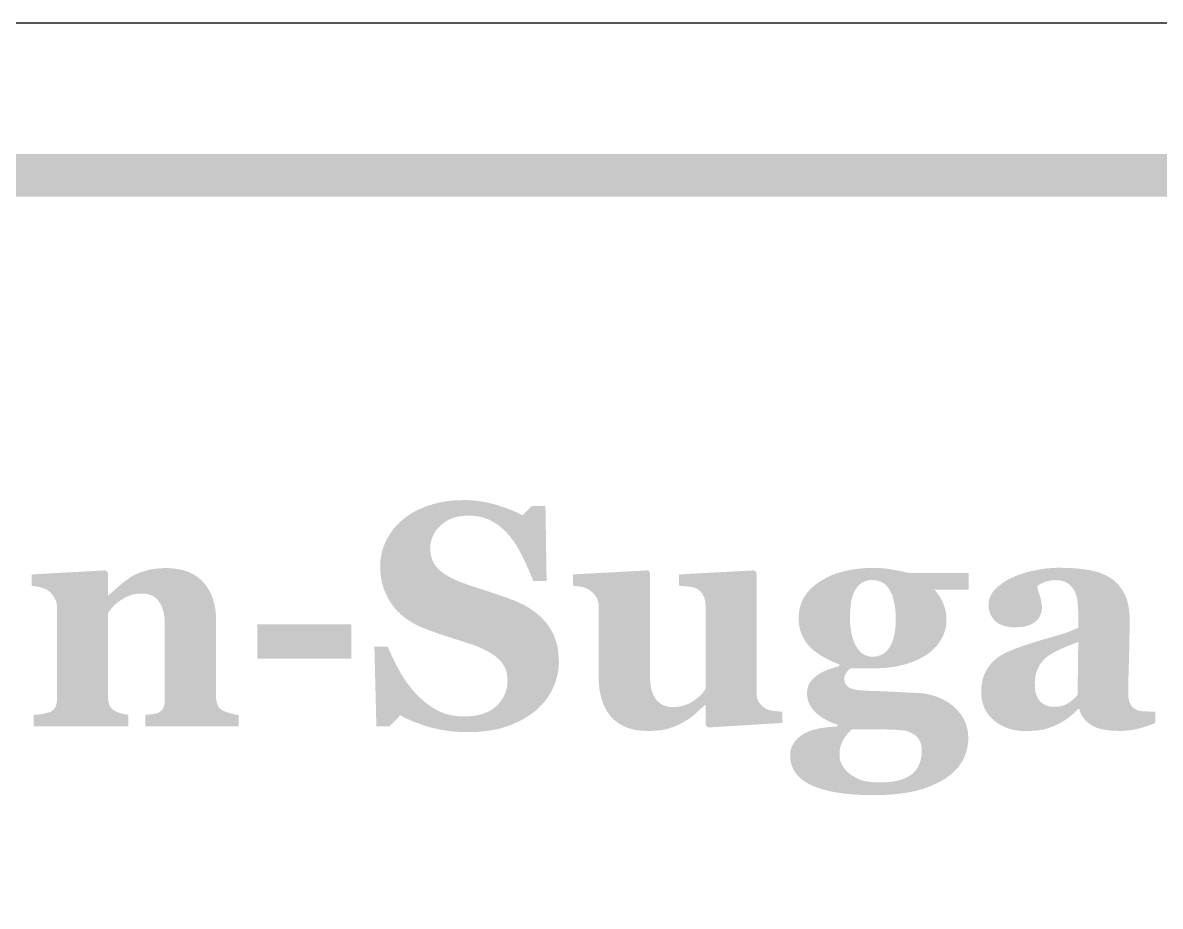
# Model space of a CAD drawing. Header units: millimetres. Extents: x 6 to 297, y 55 to 451.
# Drawn here: x 166.12 to 176.86, y 350.9 to 359.24 of the extents above; entities that cross this region are included whole.
import ezdxf

# ---------------------------------------------------------------- set-up
doc = ezdxf.new("R2010")
doc.units = ezdxf.units.MM
doc.layers.add('CUT', color=1, linetype='Continuous')
doc.layers.add('RASTER', color=7, linetype='Continuous')

msp = doc.modelspace()

# ---------------------------------------------------------------- hatches: boundary and pattern name
at = {"layer": 'RASTER'}
h = msp.add_hatch(color=7, dxfattribs=at)
h.paths.add_polyline_path([(141.2, 355.8), (141.234, 356.316), (141.337, 356.763), (141.509, 357.141), (141.75, 357.45), (142.059, 357.691), (142.438, 357.862), (142.884, 357.966), (143.4, 358), (200.6, 358), (201.116, 357.966), (201.563, 357.862), (201.941, 357.691), (202.25, 357.45), (202.491, 357.141), (202.663, 356.763), (202.766, 356.316), (202.8, 355.8), (202.8, 342.6), (202.766, 342.084), (202.663, 341.638), (202.491, 341.259), (202.25, 340.95), (201.941, 340.709), (201.563, 340.538), (201.116, 340.434), (200.6, 340.4), (143.4, 340.4), (142.884, 340.434), (142.438, 340.538), (142.059, 340.709), (141.75, 340.95), (141.509, 341.259), (141.337, 341.638), (141.234, 342.084), (141.2, 342.6)])
h.paths.add_polyline_path([(141.6, 355.8), (141.6, 342.6), (141.628, 342.178), (141.712, 341.813), (141.853, 341.503), (142.05, 341.25), (142.303, 341.053), (142.613, 340.912), (142.978, 340.828), (143.4, 340.8), (200.6, 340.8), (201.022, 340.828), (201.388, 340.912), (201.697, 341.053), (201.95, 341.25), (202.147, 341.503), (202.288, 341.813), (202.372, 342.178), (202.4, 342.6), (202.4, 355.8), (202.372, 356.222), (202.288, 356.588), (202.147, 356.897), (201.95, 357.15), (201.697, 357.347), (201.388, 357.488), (201.022, 357.572), (200.6, 357.6), (143.4, 357.6), (142.978, 357.572), (142.613, 357.488), (142.303, 357.347), (142.05, 357.15), (141.853, 356.897), (141.712, 356.588), (141.628, 356.222), (141.6, 355.8)], flags=0)
for points in [[(170.321, 352.544), (170.274, 352.545), (170.228, 352.547), (170.182, 352.551), (170.137, 352.556), (170.093, 352.563), (170.05, 352.571), (170.008, 352.58), (169.966, 352.591), (169.926, 352.603), (169.887, 352.616), (169.85, 352.629), (169.814, 352.642), (169.78, 352.657), (169.747, 352.671), (169.716, 352.687), (169.687, 352.703), (169.586, 352.6), (169.461, 352.6), (169.442, 353.351), (169.568, 353.351), (169.579, 353.325), (169.591, 353.297), (169.604, 353.27), (169.617, 353.242), (169.631, 353.213), (169.645, 353.184), (169.661, 353.155), (169.677, 353.126), (169.694, 353.097), (169.711, 353.068), (169.729, 353.04), (169.748, 353.013), (169.767, 352.987), (169.787, 352.962), (169.808, 352.937), (169.829, 352.913), (169.852, 352.89), (169.875, 352.867), (169.899, 352.845), (169.924, 352.824), (169.949, 352.805), (169.975, 352.787), (170.002, 352.77), (170.029, 352.754), (170.057, 352.739), (170.087, 352.727), (170.117, 352.716), (170.149, 352.708), (170.182, 352.701), (170.216, 352.696), (170.251, 352.693), (170.288, 352.692), (170.336, 352.694), (170.381, 352.698), (170.424, 352.706), (170.464, 352.717), (170.5, 352.73), (170.534, 352.747), (170.565, 352.767), (170.593, 352.79), (170.618, 352.815), (170.639, 352.842), (170.658, 352.87), (170.673, 352.9), (170.684, 352.931), (170.693, 352.964), (170.698, 352.999), (170.699, 353.035), (170.698, 353.065), (170.694, 353.093), (170.687, 353.121), (170.677, 353.147), (170.664, 353.172), (170.649, 353.196), (170.63, 353.218), (170.609, 353.239), (170.585, 353.26), (170.558, 353.279), (170.528, 353.298), (170.494, 353.316), (170.458, 353.334), (170.418, 353.351), (170.376, 353.367), (170.33, 353.382), (170.3, 353.392), (170.27, 353.402), (170.241, 353.411), (170.212, 353.42), (170.184, 353.429), (170.157, 353.438), (170.13, 353.447), (170.104, 353.455), (170.078, 353.464), (170.053, 353.472), (170.028, 353.481), (170.004, 353.49), (169.98, 353.498), (169.956, 353.507), (169.933, 353.516), (169.91, 353.524), (169.859, 353.546), (169.812, 353.571), (169.768, 353.597), (169.727, 353.626), (169.69, 353.657), (169.656, 353.69), (169.626, 353.725), (169.598, 353.763), (169.575, 353.802), (169.554, 353.843), (169.536, 353.885), (169.522, 353.928), (169.511, 353.971), (169.503, 354.017), (169.498, 354.063), (169.497, 354.11), (169.497, 354.141), (169.5, 354.17), (169.504, 354.2), (169.51, 354.229), (169.517, 354.259), (169.526, 354.287), (169.537, 354.316), (169.549, 354.344), (169.563, 354.372), (169.579, 354.399), (169.596, 354.425), (169.614, 354.45), (169.634, 354.475), (169.656, 354.499), (169.679, 354.523), (169.703, 354.545), (169.728, 354.566), (169.755, 354.585), (169.783, 354.604), (169.813, 354.621), (169.845, 354.638), (169.879, 354.653), (169.914, 354.668), (169.951, 354.682), (169.989, 354.694), (170.028, 354.705), (170.068, 354.714), (170.108, 354.721), (170.15, 354.727), (170.192, 354.731), (170.235, 354.733), (170.279, 354.734), (170.322, 354.734), (170.364, 354.731), (170.405, 354.728), (170.446, 354.722), (170.486, 354.716), (170.526, 354.707), (170.564, 354.698), (170.603, 354.687), (170.639, 354.675), (170.674, 354.663), (170.707, 354.651), (170.737, 354.639), (170.766, 354.627), (170.793, 354.615), (170.817, 354.603), (170.84, 354.591), (170.929, 354.679), (171.057, 354.679), (171.068, 353.97), (170.942, 353.97), (170.931, 353.998), (170.919, 354.027), (170.907, 354.056), (170.895, 354.085), (170.881, 354.114), (170.868, 354.144), (170.854, 354.174), (170.839, 354.203), (170.824, 354.232), (170.809, 354.26), (170.794, 354.287), (170.778, 354.313), (170.762, 354.337), (170.746, 354.36), (170.73, 354.381), (170.714, 354.402), (170.696, 354.422), (170.677, 354.442), (170.657, 354.461), (170.637, 354.478), (170.616, 354.495), (170.594, 354.51), (170.571, 354.524), (170.548, 354.537), (170.524, 354.549), (170.499, 354.559), (170.473, 354.568), (170.447, 354.575), (170.419, 354.581), (170.39, 354.585), (170.36, 354.587), (170.329, 354.588), (170.29, 354.586), (170.253, 354.582), (170.218, 354.575), (170.185, 354.565), (170.153, 354.553), (170.124, 354.538), (170.096, 354.519), (170.07, 354.498), (170.047, 354.475), (170.026, 354.451), (170.009, 354.425), (169.995, 354.398), (169.984, 354.37), (169.976, 354.341), (169.971, 354.31), (169.97, 354.277), (169.971, 354.247), (169.975, 354.218), (169.982, 354.19), (169.992, 354.164), (170.004, 354.139), (170.019, 354.116), (170.036, 354.094), (170.057, 354.074), (170.08, 354.054), (170.107, 354.035), (170.136, 354.017), (170.168, 353.999), (170.204, 353.982), (170.242, 353.966), (170.284, 353.95), (170.329, 353.934), (170.356, 353.925), (170.383, 353.916), (170.411, 353.907), (170.438, 353.898), (170.466, 353.889), (170.494, 353.88), (170.522, 353.87), (170.55, 353.861), (170.578, 353.852), (170.605, 353.843), (170.631, 353.834), (170.656, 353.825), (170.681, 353.817), (170.705, 353.808), (170.728, 353.799), (170.75, 353.791), (170.802, 353.769), (170.85, 353.746), (170.895, 353.721), (170.937, 353.693), (170.976, 353.664), (171.012, 353.633), (171.044, 353.6), (171.073, 353.565), (171.099, 353.527), (171.122, 353.488), (171.141, 353.447), (171.156, 353.403), (171.169, 353.357), (171.177, 353.309), (171.182, 353.259), (171.184, 353.206), (171.183, 353.173), (171.18, 353.14), (171.175, 353.107), (171.168, 353.074), (171.159, 353.041), (171.149, 353.009), (171.136, 352.977), (171.121, 352.946), (171.105, 352.915), (171.087, 352.885), (171.068, 352.857), (171.047, 352.83), (171.025, 352.805), (171.002, 352.781), (170.977, 352.758), (170.951, 352.736), (170.921, 352.714), (170.89, 352.693), (170.858, 352.673), (170.825, 352.655), (170.79, 352.637), (170.755, 352.622), (170.718, 352.607), (170.68, 352.594), (170.641, 352.582), (170.6, 352.572), (170.558, 352.564), (170.514, 352.557), (170.468, 352.551), (170.421, 352.547), (170.372, 352.545), (170.321, 352.544)], [(168.161, 352.6), (167.279, 352.6), (167.279, 352.707), (167.286, 352.708), (167.293, 352.708), (167.301, 352.709), (167.31, 352.71), (167.318, 352.711), (167.327, 352.712), (167.336, 352.713), (167.346, 352.714), (167.356, 352.715), (167.365, 352.717), (167.373, 352.718), (167.381, 352.72), (167.388, 352.722), (167.395, 352.724), (167.401, 352.726), (167.406, 352.729), (167.414, 352.733), (167.421, 352.738), (167.427, 352.743), (167.433, 352.749), (167.438, 352.755), (167.443, 352.761), (167.447, 352.768), (167.45, 352.776), (167.453, 352.784), (167.456, 352.793), (167.458, 352.803), (167.46, 352.814), (167.462, 352.826), (167.463, 352.838), (167.463, 352.852), (167.463, 352.867), (167.463, 353.552), (167.463, 353.588), (167.46, 353.622), (167.456, 353.654), (167.45, 353.683), (167.442, 353.71), (167.432, 353.735), (167.421, 353.757), (167.408, 353.777), (167.394, 353.795), (167.378, 353.81), (167.36, 353.823), (167.341, 353.834), (167.319, 353.842), (167.297, 353.848), (167.273, 353.851), (167.247, 353.852), (167.232, 353.852), (167.218, 353.851), (167.204, 353.85), (167.19, 353.848), (167.176, 353.846), (167.163, 353.843), (167.15, 353.839), (167.137, 353.835), (167.125, 353.83), (167.112, 353.825), (167.1, 353.819), (167.087, 353.813), (167.075, 353.807), (167.063, 353.799), (167.051, 353.792), (167.039, 353.784), (167.028, 353.776), (167.018, 353.769), (167.009, 353.761), (167, 353.754), (166.992, 353.746), (166.984, 353.739), (166.977, 353.731), (166.97, 353.724), (166.964, 353.716), (166.958, 353.709), (166.952, 353.701), (166.947, 353.695), (166.942, 353.688), (166.937, 353.682), (166.932, 353.675), (166.927, 353.669), (166.927, 352.883), (166.927, 352.87), (166.928, 352.858), (166.929, 352.847), (166.931, 352.836), (166.933, 352.825), (166.935, 352.815), (166.938, 352.806), (166.942, 352.797), (166.946, 352.789), (166.95, 352.781), (166.956, 352.774), (166.961, 352.767), (166.968, 352.761), (166.975, 352.755), (166.982, 352.75), (166.99, 352.745), (166.996, 352.742), (167.003, 352.739), (167.009, 352.736), (167.017, 352.733), (167.024, 352.73), (167.032, 352.727), (167.04, 352.724), (167.049, 352.722), (167.058, 352.719), (167.066, 352.717), (167.075, 352.715), (167.084, 352.713), (167.092, 352.711), (167.101, 352.709), (167.109, 352.708), (167.118, 352.707), (167.118, 352.6), (166.227, 352.6), (166.227, 352.707), (166.236, 352.708), (166.245, 352.709), (166.255, 352.709), (166.264, 352.71), (166.273, 352.711), (166.282, 352.713), (166.292, 352.714), (166.301, 352.715), (166.31, 352.716), (166.319, 352.718), (166.327, 352.719), (166.336, 352.721), (166.343, 352.723), (166.351, 352.725), (166.358, 352.727), (166.365, 352.729), (166.376, 352.733), (166.386, 352.738), (166.396, 352.743), (166.404, 352.749), (166.412, 352.756), (166.419, 352.763), (166.424, 352.771), (166.429, 352.779), (166.433, 352.787), (166.437, 352.797), (166.44, 352.807), (166.442, 352.818), (166.444, 352.829), (166.446, 352.841), (166.447, 352.853), (166.447, 352.867), (166.447, 353.719), (166.446, 353.73), (166.445, 353.742), (166.443, 353.753), (166.441, 353.764), (166.438, 353.775), (166.434, 353.786), (166.429, 353.797), (166.423, 353.808), (166.417, 353.819), (166.411, 353.829), (166.404, 353.839), (166.396, 353.848), (166.388, 353.857), (166.38, 353.865), (166.371, 353.873), (166.362, 353.88), (166.355, 353.885), (166.348, 353.889), (166.34, 353.893), (166.332, 353.896), (166.323, 353.9), (166.314, 353.903), (166.305, 353.907), (166.295, 353.91), (166.285, 353.912), (166.275, 353.915), (166.264, 353.917), (166.253, 353.919), (166.242, 353.921), (166.23, 353.923), (166.219, 353.924), (166.207, 353.926), (166.207, 354.033), (166.905, 354.071), (166.927, 354.049), (166.927, 353.836), (166.933, 353.836), (166.944, 353.846), (166.955, 353.856), (166.966, 353.866), (166.979, 353.877), (166.991, 353.888), (167.005, 353.899), (167.018, 353.912), (167.033, 353.924), (167.047, 353.937), (167.061, 353.949), (167.075, 353.96), (167.089, 353.971), (167.103, 353.981), (167.116, 353.99), (167.129, 353.999), (167.141, 354.008), (167.155, 354.016), (167.17, 354.025), (167.187, 354.033), (167.204, 354.04), (167.222, 354.048), (167.241, 354.055), (167.262, 354.061), (167.283, 354.068), (167.305, 354.074), (167.328, 354.079), (167.351, 354.083), (167.374, 354.086), (167.398, 354.089), (167.422, 354.091), (167.446, 354.092), (167.471, 354.093), (167.529, 354.091), (167.583, 354.084), (167.633, 354.074), (167.68, 354.059), (167.723, 354.04), (167.762, 354.016), (167.797, 353.989), (167.829, 353.957), (167.857, 353.922), (167.881, 353.884), (167.902, 353.843), (167.918, 353.8), (167.931, 353.753), (167.941, 353.704), (167.946, 353.652), (167.948, 353.598), (167.948, 352.88), (167.948, 352.867), (167.949, 352.854), (167.951, 352.842), (167.952, 352.831), (167.955, 352.821), (167.957, 352.811), (167.961, 352.802), (167.964, 352.793), (167.969, 352.786), (167.974, 352.778), (167.98, 352.771), (167.987, 352.764), (167.995, 352.758), (168.004, 352.752), (168.014, 352.747), (168.024, 352.742), (168.03, 352.74), (168.037, 352.737), (168.044, 352.734), (168.051, 352.732), (168.058, 352.729), (168.066, 352.727), (168.074, 352.724), (168.082, 352.722), (168.091, 352.719), (168.1, 352.717), (168.109, 352.715), (168.119, 352.713), (168.129, 352.711), (168.139, 352.709), (168.15, 352.708), (168.161, 352.707)], [(173.292, 352.631), (172.593, 352.588), (172.571, 352.609), (172.571, 352.801), (172.563, 352.801), (172.55, 352.789), (172.538, 352.778), (172.525, 352.767), (172.513, 352.756), (172.501, 352.745), (172.489, 352.734), (172.477, 352.723), (172.465, 352.712), (172.453, 352.701), (172.44, 352.691), (172.427, 352.681), (172.413, 352.671), (172.398, 352.661), (172.383, 352.652), (172.368, 352.643), (172.352, 352.634), (172.333, 352.624), (172.315, 352.615), (172.297, 352.607), (172.279, 352.599), (172.261, 352.592), (172.244, 352.586), (172.227, 352.58), (172.21, 352.575), (172.193, 352.571), (172.173, 352.567), (172.152, 352.563), (172.128, 352.561), (172.103, 352.559), (172.076, 352.557), (172.047, 352.556), (172.016, 352.556), (171.962, 352.558), (171.912, 352.564), (171.865, 352.575), (171.821, 352.589), (171.78, 352.608), (171.742, 352.631), (171.708, 352.658), (171.677, 352.689), (171.649, 352.724), (171.625, 352.763), (171.605, 352.805), (171.589, 352.85), (171.576, 352.899), (171.566, 352.951), (171.561, 353.007), (171.559, 353.066), (171.559, 353.725), (171.559, 353.739), (171.558, 353.752), (171.556, 353.765), (171.554, 353.777), (171.55, 353.788), (171.547, 353.799), (171.542, 353.809), (171.537, 353.818), (171.531, 353.827), (171.525, 353.835), (171.519, 353.844), (171.511, 353.852), (171.504, 353.86), (171.496, 353.867), (171.487, 353.875), (171.479, 353.882), (171.471, 353.887), (171.463, 353.892), (171.454, 353.896), (171.445, 353.901), (171.435, 353.904), (171.425, 353.908), (171.414, 353.911), (171.402, 353.913), (171.391, 353.916), (171.379, 353.918), (171.368, 353.919), (171.358, 353.921), (171.347, 353.923), (171.337, 353.924), (171.327, 353.925), (171.317, 353.926), (171.317, 354.033), (172.028, 354.071), (172.044, 354.049), (172.044, 353.075), (172.045, 353.038), (172.048, 353.004), (172.052, 352.973), (172.058, 352.944), (172.067, 352.917), (172.076, 352.893), (172.088, 352.871), (172.102, 352.852), (172.117, 352.835), (172.133, 352.821), (172.151, 352.808), (172.17, 352.798), (172.191, 352.79), (172.213, 352.785), (172.236, 352.781), (172.261, 352.78), (172.286, 352.781), (172.311, 352.784), (172.336, 352.788), (172.359, 352.794), (172.382, 352.801), (172.405, 352.811), (172.426, 352.822), (172.448, 352.834), (172.468, 352.848), (172.486, 352.862), (172.503, 352.876), (172.519, 352.89), (172.534, 352.905), (172.547, 352.92), (172.558, 352.935), (172.568, 352.95), (172.568, 353.74), (172.568, 353.752), (172.567, 353.764), (172.566, 353.776), (172.564, 353.787), (172.561, 353.798), (172.558, 353.809), (172.554, 353.819), (172.549, 353.829), (172.544, 353.839), (172.539, 353.848), (172.533, 353.857), (172.526, 353.865), (172.519, 353.873), (172.511, 353.88), (172.503, 353.887), (172.494, 353.893), (172.487, 353.898), (172.479, 353.902), (172.471, 353.905), (172.462, 353.908), (172.452, 353.911), (172.441, 353.913), (172.43, 353.915), (172.418, 353.917), (172.406, 353.918), (172.394, 353.92), (172.381, 353.921), (172.369, 353.922), (172.356, 353.923), (172.343, 353.924), (172.331, 353.925), (172.318, 353.926), (172.318, 354.033), (173.028, 354.071), (173.05, 354.049), (173.05, 352.918), (173.051, 352.905), (173.052, 352.893), (173.053, 352.882), (173.055, 352.87), (173.058, 352.86), (173.062, 352.85), (173.066, 352.84), (173.071, 352.831), (173.076, 352.822), (173.082, 352.813), (173.089, 352.805), (173.096, 352.798), (173.104, 352.79), (173.112, 352.783), (173.121, 352.776), (173.131, 352.77), (173.138, 352.766), (173.146, 352.762), (173.154, 352.758), (173.163, 352.755), (173.172, 352.752), (173.182, 352.75), (173.192, 352.748), (173.203, 352.746), (173.215, 352.744), (173.226, 352.743), (173.237, 352.742), (173.248, 352.74), (173.259, 352.74), (173.27, 352.739), (173.281, 352.738), (173.292, 352.738)], [(169.224, 353.237), (168.336, 353.237), (168.336, 353.561), (169.224, 353.561)]]:
    msp.add_hatch(color=7, dxfattribs=at).paths.add_polyline_path(points)
h = msp.add_hatch(color=7, dxfattribs=at)
h.paths.add_polyline_path([(175.051, 353.889), (174.729, 353.889), (174.743, 353.873), (174.756, 353.856), (174.768, 353.84), (174.779, 353.823), (174.789, 353.806), (174.799, 353.788), (174.807, 353.771), (174.815, 353.753), (174.821, 353.735), (174.827, 353.717), (174.832, 353.698), (174.836, 353.68), (174.839, 353.661), (174.841, 353.642), (174.843, 353.623), (174.843, 353.603), (174.842, 353.578), (174.84, 353.554), (174.836, 353.529), (174.83, 353.505), (174.822, 353.482), (174.813, 353.459), (174.802, 353.436), (174.789, 353.414), (174.775, 353.392), (174.76, 353.371), (174.744, 353.352), (174.726, 353.333), (174.708, 353.316), (174.689, 353.299), (174.668, 353.284), (174.647, 353.269), (174.624, 353.256), (174.6, 353.242), (174.576, 353.23), (174.55, 353.219), (174.523, 353.208), (174.496, 353.198), (174.467, 353.189), (174.438, 353.18), (174.407, 353.173), (174.376, 353.166), (174.345, 353.16), (174.312, 353.156), (174.279, 353.152), (174.246, 353.15), (174.212, 353.148), (174.177, 353.148), (173.938, 353.148), (173.934, 353.144), (173.929, 353.14), (173.924, 353.136), (173.919, 353.131), (173.915, 353.125), (173.91, 353.119), (173.904, 353.113), (173.899, 353.106), (173.894, 353.099), (173.89, 353.092), (173.886, 353.085), (173.883, 353.078), (173.881, 353.071), (173.879, 353.064), (173.878, 353.058), (173.878, 353.051), (173.879, 353.036), (173.881, 353.021), (173.885, 353.008), (173.891, 352.997), (173.898, 352.986), (173.907, 352.977), (173.917, 352.969), (173.929, 352.962), (173.943, 352.956), (173.96, 352.951), (173.979, 352.946), (174.001, 352.942), (174.026, 352.939), (174.053, 352.937), (174.083, 352.935), (174.115, 352.934), (174.149, 352.933), (174.182, 352.932), (174.216, 352.931), (174.249, 352.93), (174.283, 352.928), (174.317, 352.927), (174.351, 352.925), (174.385, 352.923), (174.418, 352.921), (174.448, 352.919), (174.476, 352.918), (174.502, 352.917), (174.525, 352.916), (174.545, 352.915), (174.564, 352.914), (174.58, 352.913), (174.601, 352.912), (174.622, 352.91), (174.643, 352.907), (174.664, 352.903), (174.685, 352.898), (174.706, 352.892), (174.727, 352.886), (174.748, 352.879), (174.769, 352.871), (174.788, 352.863), (174.808, 352.854), (174.826, 352.844), (174.844, 352.834), (174.861, 352.824), (174.877, 352.812), (174.893, 352.801), (174.91, 352.787), (174.925, 352.773), (174.94, 352.758), (174.955, 352.742), (174.968, 352.725), (174.981, 352.708), (174.993, 352.689), (175.004, 352.67), (175.015, 352.649), (175.024, 352.628), (175.031, 352.606), (175.037, 352.584), (175.042, 352.56), (175.046, 352.536), (175.048, 352.511), (175.048, 352.486), (175.048, 352.458), (175.045, 352.431), (175.041, 352.404), (175.035, 352.378), (175.027, 352.352), (175.018, 352.326), (175.007, 352.301), (174.995, 352.276), (174.981, 352.252), (174.965, 352.229), (174.947, 352.206), (174.927, 352.185), (174.906, 352.164), (174.883, 352.144), (174.858, 352.125), (174.832, 352.106), (174.802, 352.088), (174.771, 352.071), (174.738, 352.055), (174.704, 352.04), (174.669, 352.026), (174.632, 352.013), (174.594, 352.001), (174.554, 351.991), (174.512, 351.981), (174.468, 351.973), (174.422, 351.966), (174.373, 351.96), (174.322, 351.955), (174.268, 351.952), (174.212, 351.95), (174.153, 351.95), (174.06, 351.951), (173.972, 351.955), (173.89, 351.963), (173.814, 351.973), (173.744, 351.986), (173.679, 352.002), (173.62, 352.021), (173.567, 352.043), (173.52, 352.068), (173.48, 352.096), (173.445, 352.127), (173.417, 352.161), (173.395, 352.197), (173.379, 352.237), (173.37, 352.279), (173.367, 352.325), (173.368, 352.353), (173.373, 352.38), (173.382, 352.406), (173.394, 352.43), (173.409, 352.453), (173.428, 352.475), (173.45, 352.496), (173.475, 352.515), (173.504, 352.533), (173.537, 352.548), (173.573, 352.562), (173.614, 352.573), (173.658, 352.582), (173.705, 352.589), (173.757, 352.594), (173.812, 352.597), (173.812, 352.615), (173.779, 352.626), (173.748, 352.639), (173.719, 352.653), (173.692, 352.668), (173.667, 352.683), (173.643, 352.7), (173.622, 352.717), (173.602, 352.735), (173.584, 352.755), (173.569, 352.775), (173.556, 352.795), (173.545, 352.817), (173.537, 352.839), (173.531, 352.862), (173.528, 352.886), (173.526, 352.911), (173.527, 352.926), (173.528, 352.94), (173.531, 352.954), (173.534, 352.967), (173.538, 352.98), (173.543, 352.992), (173.549, 353.004), (173.556, 353.015), (173.564, 353.025), (173.572, 353.035), (173.581, 353.045), (173.591, 353.054), (173.601, 353.064), (173.611, 353.073), (173.622, 353.081), (173.633, 353.089), (173.644, 353.096), (173.655, 353.103), (173.667, 353.109), (173.679, 353.115), (173.691, 353.121), (173.705, 353.126), (173.719, 353.132), (173.733, 353.137), (173.747, 353.142), (173.761, 353.146), (173.774, 353.151), (173.787, 353.155), (173.799, 353.158), (173.81, 353.162), (173.821, 353.165), (173.831, 353.168), (173.831, 353.184), (173.783, 353.203), (173.739, 353.223), (173.697, 353.244), (173.659, 353.266), (173.625, 353.289), (173.593, 353.312), (173.565, 353.337), (173.54, 353.363), (173.518, 353.39), (173.5, 353.419), (173.484, 353.449), (173.471, 353.48), (173.46, 353.513), (173.453, 353.548), (173.449, 353.584), (173.447, 353.621), (173.45, 353.673), (173.46, 353.723), (173.475, 353.77), (173.497, 353.815), (173.525, 353.856), (173.559, 353.895), (173.599, 353.932), (173.646, 353.965), (173.697, 353.995), (173.752, 354.022), (173.81, 354.044), (173.871, 354.062), (173.935, 354.076), (174.003, 354.086), (174.074, 354.092), (174.149, 354.094), (174.174, 354.094), (174.198, 354.093), (174.223, 354.092), (174.247, 354.09), (174.271, 354.088), (174.295, 354.085), (174.318, 354.081), (174.342, 354.077), (174.364, 354.073), (174.385, 354.069), (174.405, 354.065), (174.423, 354.061), (174.44, 354.058), (174.456, 354.054), (174.47, 354.051), (174.483, 354.047), (175.051, 354.047)])
h.paths.add_polyline_path([(174.364, 353.609), (174.363, 353.651), (174.361, 353.69), (174.357, 353.728), (174.351, 353.763), (174.343, 353.795), (174.334, 353.826), (174.323, 353.854), (174.31, 353.88), (174.296, 353.904), (174.279, 353.924), (174.261, 353.941), (174.241, 353.955), (174.219, 353.966), (174.196, 353.974), (174.17, 353.978), (174.143, 353.98), (174.129, 353.979), (174.115, 353.978), (174.102, 353.976), (174.09, 353.973), (174.077, 353.969), (174.066, 353.965), (174.054, 353.959), (174.043, 353.953), (174.033, 353.946), (174.023, 353.938), (174.014, 353.929), (174.005, 353.92), (173.997, 353.909), (173.989, 353.899), (173.981, 353.887), (173.975, 353.874), (173.969, 353.862), (173.963, 353.848), (173.958, 353.835), (173.954, 353.82), (173.95, 353.806), (173.946, 353.79), (173.943, 353.774), (173.941, 353.758), (173.939, 353.741), (173.937, 353.724), (173.936, 353.707), (173.934, 353.69), (173.933, 353.673), (173.933, 353.656), (173.932, 353.639), (173.932, 353.621), (173.933, 353.582), (173.936, 353.545), (173.94, 353.509), (173.946, 353.476), (173.954, 353.444), (173.963, 353.414), (173.975, 353.385), (173.988, 353.359), (174.002, 353.335), (174.019, 353.314), (174.036, 353.296), (174.055, 353.282), (174.076, 353.271), (174.098, 353.263), (174.121, 353.258), (174.146, 353.256), (174.172, 353.258), (174.196, 353.262), (174.218, 353.269), (174.239, 353.279), (174.259, 353.292), (174.277, 353.308), (174.293, 353.327), (174.308, 353.349), (174.321, 353.373), (174.333, 353.399), (174.342, 353.428), (174.35, 353.46), (174.356, 353.494), (174.361, 353.53), (174.363, 353.568), (174.364, 353.609)], flags=0)
h.paths.add_polyline_path([(174.61, 352.379), (174.61, 352.391), (174.609, 352.404), (174.606, 352.416), (174.603, 352.428), (174.599, 352.441), (174.595, 352.453), (174.589, 352.465), (174.583, 352.478), (174.574, 352.49), (174.564, 352.501), (174.552, 352.512), (174.537, 352.522), (174.521, 352.532), (174.502, 352.541), (174.481, 352.55), (174.458, 352.558), (174.444, 352.56), (174.427, 352.562), (174.409, 352.563), (174.388, 352.565), (174.365, 352.566), (174.341, 352.567), (174.314, 352.568), (174.284, 352.569), (174.253, 352.57), (174.218, 352.571), (174.181, 352.571), (174.141, 352.571), (174.098, 352.572), (174.052, 352.572), (174.004, 352.572), (173.953, 352.572), (173.94, 352.561), (173.928, 352.549), (173.917, 352.537), (173.906, 352.524), (173.895, 352.511), (173.885, 352.497), (173.876, 352.483), (173.867, 352.468), (173.859, 352.453), (173.852, 352.437), (173.846, 352.42), (173.841, 352.402), (173.837, 352.383), (173.835, 352.364), (173.833, 352.344), (173.833, 352.323), (173.833, 352.314), (173.834, 352.304), (173.835, 352.295), (173.838, 352.285), (173.841, 352.275), (173.844, 352.264), (173.848, 352.253), (173.853, 352.243), (173.859, 352.232), (173.865, 352.221), (173.872, 352.21), (173.879, 352.2), (173.888, 352.19), (173.897, 352.18), (173.907, 352.17), (173.917, 352.161), (173.93, 352.15), (173.944, 352.14), (173.958, 352.131), (173.972, 352.123), (173.986, 352.115), (174.001, 352.107), (174.016, 352.1), (174.032, 352.094), (174.048, 352.088), (174.067, 352.083), (174.088, 352.079), (174.111, 352.076), (174.136, 352.073), (174.162, 352.071), (174.191, 352.07), (174.222, 352.07), (174.268, 352.071), (174.311, 352.074), (174.351, 352.08), (174.389, 352.088), (174.423, 352.098), (174.455, 352.111), (174.484, 352.126), (174.511, 352.143), (174.534, 352.163), (174.554, 352.185), (174.571, 352.21), (174.585, 352.239), (174.596, 352.269), (174.604, 352.303), (174.609, 352.34), (174.61, 352.379)], flags=0)
h = msp.add_hatch(color=7, dxfattribs=at)
h.paths.add_polyline_path([(176.815, 352.631), (176.798, 352.624), (176.781, 352.617), (176.763, 352.611), (176.745, 352.604), (176.725, 352.598), (176.705, 352.591), (176.684, 352.585), (176.663, 352.579), (176.64, 352.574), (176.618, 352.569), (176.595, 352.565), (176.572, 352.562), (176.549, 352.559), (176.525, 352.558), (176.501, 352.556), (176.477, 352.556), (176.433, 352.557), (176.392, 352.559), (176.355, 352.564), (176.32, 352.569), (176.289, 352.577), (176.26, 352.586), (176.234, 352.597), (176.211, 352.61), (176.191, 352.624), (176.172, 352.639), (176.155, 352.656), (176.14, 352.675), (176.126, 352.694), (176.114, 352.716), (176.104, 352.738), (176.096, 352.763), (176.087, 352.763), (176.075, 352.75), (176.062, 352.739), (176.05, 352.727), (176.038, 352.716), (176.026, 352.706), (176.014, 352.696), (176.003, 352.687), (175.991, 352.678), (175.979, 352.669), (175.967, 352.661), (175.955, 352.653), (175.943, 352.645), (175.931, 352.638), (175.918, 352.631), (175.905, 352.624), (175.892, 352.618), (175.875, 352.61), (175.858, 352.603), (175.841, 352.596), (175.825, 352.59), (175.808, 352.584), (175.792, 352.579), (175.776, 352.574), (175.76, 352.57), (175.743, 352.566), (175.725, 352.563), (175.705, 352.561), (175.683, 352.558), (175.66, 352.557), (175.636, 352.556), (175.609, 352.555), (175.582, 352.555), (175.54, 352.556), (175.5, 352.561), (175.461, 352.569), (175.424, 352.58), (175.389, 352.594), (175.355, 352.611), (175.322, 352.631), (175.292, 352.655), (175.263, 352.681), (175.239, 352.709), (175.218, 352.739), (175.201, 352.772), (175.188, 352.806), (175.179, 352.842), (175.173, 352.88), (175.171, 352.921), (175.172, 352.944), (175.173, 352.967), (175.175, 352.988), (175.178, 353.009), (175.182, 353.029), (175.186, 353.048), (175.192, 353.066), (175.198, 353.083), (175.205, 353.099), (175.212, 353.115), (175.221, 353.13), (175.23, 353.145), (175.239, 353.16), (175.25, 353.174), (175.261, 353.188), (175.272, 353.201), (175.284, 353.212), (175.295, 353.223), (175.307, 353.233), (175.32, 353.243), (175.333, 353.253), (175.346, 353.262), (175.36, 353.27), (175.374, 353.278), (175.389, 353.286), (175.404, 353.293), (175.419, 353.301), (175.435, 353.308), (175.451, 353.315), (175.467, 353.322), (175.484, 353.329), (175.501, 353.335), (175.535, 353.347), (175.57, 353.36), (175.607, 353.372), (175.646, 353.385), (175.686, 353.397), (175.728, 353.41), (175.772, 353.423), (175.817, 353.436), (175.862, 353.449), (175.903, 353.461), (175.942, 353.473), (175.977, 353.485), (176.009, 353.496), (176.038, 353.508), (176.064, 353.518), (176.087, 353.529), (176.087, 353.669), (176.087, 353.679), (176.087, 353.689), (176.086, 353.7), (176.085, 353.712), (176.085, 353.724), (176.084, 353.737), (176.082, 353.751), (176.081, 353.766), (176.079, 353.781), (176.077, 353.795), (176.075, 353.808), (176.072, 353.821), (176.069, 353.834), (176.065, 353.845), (176.061, 353.857), (176.056, 353.867), (176.051, 353.879), (176.044, 353.89), (176.037, 353.9), (176.03, 353.91), (176.021, 353.92), (176.012, 353.929), (176.002, 353.938), (175.992, 353.946), (175.98, 353.954), (175.968, 353.96), (175.955, 353.966), (175.941, 353.97), (175.926, 353.974), (175.91, 353.976), (175.893, 353.978), (175.876, 353.978), (175.86, 353.978), (175.845, 353.977), (175.831, 353.976), (175.817, 353.974), (175.804, 353.971), (175.791, 353.968), (175.779, 353.964), (175.768, 353.96), (175.758, 353.956), (175.748, 353.951), (175.738, 353.946), (175.729, 353.942), (175.721, 353.937), (175.713, 353.932), (175.706, 353.928), (175.699, 353.923), (175.7, 353.915), (175.702, 353.906), (175.704, 353.896), (175.707, 353.886), (175.711, 353.874), (175.714, 353.862), (175.719, 353.848), (175.724, 353.833), (175.728, 353.818), (175.733, 353.804), (175.736, 353.789), (175.739, 353.774), (175.741, 353.76), (175.743, 353.746), (175.744, 353.732), (175.744, 353.718), (175.744, 353.711), (175.743, 353.704), (175.742, 353.697), (175.741, 353.69), (175.739, 353.682), (175.737, 353.673), (175.734, 353.665), (175.731, 353.655), (175.727, 353.646), (175.724, 353.638), (175.719, 353.63), (175.715, 353.622), (175.71, 353.615), (175.705, 353.608), (175.699, 353.602), (175.693, 353.596), (175.684, 353.589), (175.676, 353.582), (175.666, 353.576), (175.657, 353.57), (175.648, 353.565), (175.638, 353.56), (175.628, 353.555), (175.617, 353.551), (175.606, 353.547), (175.594, 353.544), (175.58, 353.541), (175.565, 353.539), (175.548, 353.537), (175.53, 353.536), (175.51, 353.535), (175.489, 353.535), (175.459, 353.535), (175.431, 353.538), (175.405, 353.543), (175.381, 353.549), (175.359, 353.558), (175.338, 353.568), (175.32, 353.58), (175.303, 353.594), (175.288, 353.609), (175.276, 353.626), (175.265, 353.643), (175.256, 353.662), (175.249, 353.682), (175.244, 353.703), (175.241, 353.725), (175.24, 353.748), (175.241, 353.769), (175.244, 353.788), (175.249, 353.808), (175.257, 353.826), (175.266, 353.844), (175.277, 353.862), (175.29, 353.879), (175.305, 353.896), (175.322, 353.912), (175.34, 353.927), (175.358, 353.941), (175.378, 353.955), (175.398, 353.968), (175.419, 353.981), (175.441, 353.992), (175.464, 354.003), (175.488, 354.014), (175.512, 354.024), (175.537, 354.033), (175.564, 354.042), (175.591, 354.051), (175.618, 354.058), (175.647, 354.065), (175.677, 354.071), (175.707, 354.077), (175.736, 354.082), (175.764, 354.086), (175.792, 354.09), (175.82, 354.092), (175.847, 354.094), (175.874, 354.095), (175.899, 354.096), (175.935, 354.095), (175.969, 354.095), (176.003, 354.093), (176.036, 354.091), (176.068, 354.089), (176.099, 354.086), (176.13, 354.083), (176.16, 354.079), (176.189, 354.074), (176.218, 354.068), (176.246, 354.061), (176.273, 354.053), (176.299, 354.044), (176.325, 354.033), (176.35, 354.022), (176.374, 354.009), (176.396, 353.996), (176.417, 353.981), (176.437, 353.964), (176.456, 353.946), (176.473, 353.927), (176.489, 353.906), (176.504, 353.884), (176.518, 353.86), (176.531, 353.835), (176.542, 353.808), (176.551, 353.779), (176.558, 353.748), (176.564, 353.716), (176.568, 353.681), (176.571, 353.645), (176.572, 353.606), (176.572, 353.564), (176.571, 353.52), (176.571, 353.474), (176.57, 353.425), (176.569, 353.375), (176.568, 353.323), (176.567, 353.27), (176.565, 353.214), (176.564, 353.159), (176.562, 353.11), (176.561, 353.065), (176.56, 353.026), (176.56, 352.991), (176.559, 352.961), (176.559, 352.935), (176.559, 352.915), (176.559, 352.899), (176.56, 352.884), (176.561, 352.869), (176.564, 352.856), (176.566, 352.843), (176.57, 352.832), (176.574, 352.821), (176.578, 352.811), (176.584, 352.802), (176.59, 352.793), (176.596, 352.785), (176.603, 352.778), (176.611, 352.771), (176.62, 352.765), (176.629, 352.759), (176.639, 352.754), (176.646, 352.751), (176.653, 352.749), (176.662, 352.746), (176.671, 352.744), (176.681, 352.743), (176.693, 352.742), (176.705, 352.741), (176.718, 352.74), (176.731, 352.739), (176.744, 352.739), (176.756, 352.739), (176.769, 352.738), (176.781, 352.738), (176.792, 352.738), (176.804, 352.738), (176.815, 352.738)])
h.paths.add_polyline_path([(176.087, 353.394), (176.066, 353.387), (176.046, 353.38), (176.026, 353.372), (176.005, 353.364), (175.985, 353.356), (175.965, 353.348), (175.944, 353.339), (175.924, 353.33), (175.905, 353.321), (175.886, 353.312), (175.868, 353.303), (175.851, 353.293), (175.835, 353.284), (175.82, 353.274), (175.806, 353.265), (175.792, 353.255), (175.779, 353.244), (175.767, 353.233), (175.755, 353.221), (175.744, 353.208), (175.734, 353.195), (175.724, 353.18), (175.716, 353.166), (175.708, 353.15), (175.7, 353.134), (175.694, 353.117), (175.689, 353.099), (175.684, 353.081), (175.681, 353.062), (175.679, 353.042), (175.677, 353.021), (175.677, 353), (175.678, 352.972), (175.68, 352.947), (175.684, 352.923), (175.69, 352.901), (175.697, 352.882), (175.706, 352.864), (175.717, 352.848), (175.729, 352.834), (175.742, 352.822), (175.756, 352.812), (175.771, 352.803), (175.787, 352.796), (175.803, 352.79), (175.82, 352.786), (175.838, 352.784), (175.857, 352.783), (175.877, 352.784), (175.895, 352.785), (175.913, 352.788), (175.93, 352.791), (175.946, 352.796), (175.962, 352.802), (175.976, 352.808), (175.99, 352.816), (176.002, 352.825), (176.015, 352.834), (176.027, 352.843), (176.038, 352.853), (176.05, 352.863), (176.061, 352.874), (176.071, 352.886), (176.081, 352.897)], flags=0)

# ---------------------------------------------------------------- linework, layer by layer
at = {"layer": 'CUT'}
msp.add_lwpolyline([(142.999, 359.24), (201.001, 359.24)], dxfattribs=at)

doc.saveas('drawing.dxf')
